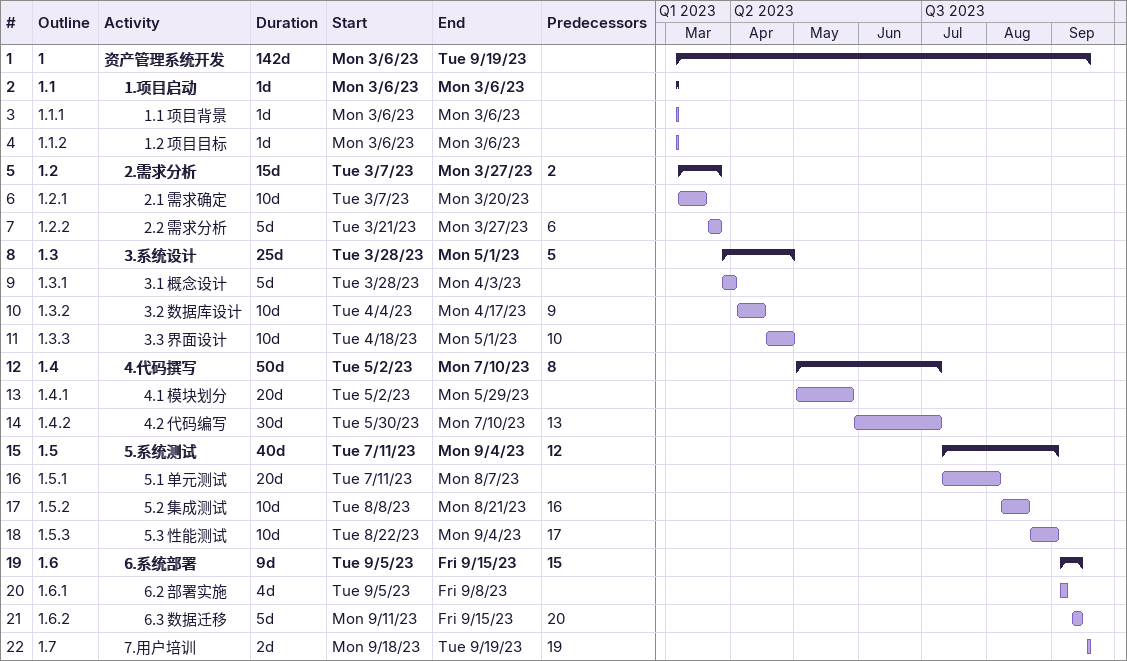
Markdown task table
| ID | WBS | Task | Duration | Start | Finish | Predecessors |
|---|---|---|---|---|---|---|
| 1 | 1 | **资产管理系统开发** | 142d | 2023-03-06 | 2023-09-19 |  |
| 2 | 1.1 | **1.项目启动** | 1d | 2023-03-06 | 2023-03-06 |  |
| 3 | 1.1.1 | 1.1 项目背景 | 1d | 2023-03-06 | 2023-03-06 |  |
| 4 | 1.1.2 | 1.2 项目目标 | 1d | 2023-03-06 | 2023-03-06 |  |
| 5 | 1.2 | **2.需求分析** | 15d | 2023-03-07 | 2023-03-27 | 2 |
| 6 | 1.2.1 | 2.1 需求确定 | 10d | 2023-03-07 | 2023-03-20 |  |
| 7 | 1.2.2 | 2.2 需求分析 | 5d | 2023-03-21 | 2023-03-27 | 6 |
| 8 | 1.3 | **3.系统设计** | 25d | 2023-03-28 | 2023-05-01 | 5 |
| 9 | 1.3.1 | 3.1 概念设计 | 5d | 2023-03-28 | 2023-04-03 |  |
| 10 | 1.3.2 | 3.2 数据库设计 | 10d | 2023-04-04 | 2023-04-17 | 9 |
| 11 | 1.3.3 | 3.3 界面设计 | 10d | 2023-04-18 | 2023-05-01 | 10 |
| 12 | 1.4 | **4.代码撰写** | 50d | 2023-05-02 | 2023-07-10 | 8 |
| 13 | 1.4.1 | 4.1 模块划分 | 20d | 2023-05-02 | 2023-05-29 |  |
| 14 | 1.4.2 | 4.2 代码编写 | 30d | 2023-05-30 | 2023-07-10 | 13 |
| 15 | 1.5 | **5.系统测试** | 40d | 2023-07-11 | 2023-09-04 | 12 |
| 16 | 1.5.1 | 5.1 单元测试 | 20d | 2023-07-11 | 2023-08-07 |  |
| 17 | 1.5.2 | 5.2 集成测试 | 10d | 2023-08-08 | 2023-08-21 | 16 |
| 18 | 1.5.3 | 5.3 性能测试 | 10d | 2023-08-22 | 2023-09-04 | 17 |
| 19 | 1.6 | **6.系统部署** | 9d | 2023-09-05 | 2023-09-15 | 15 |
| 20 | 1.6.1 | 6.2 部署实施 | 4d | 2023-09-05 | 2023-09-08 |  |
| 21 | 1.6.2 | 6.3 数据迁移 | 5d | 2023-09-11 | 2023-09-15 | 20 |
| 22 | 1.7 | 7.用户培训 | 2d | 2023-09-18 | 2023-09-19 | 19 |
